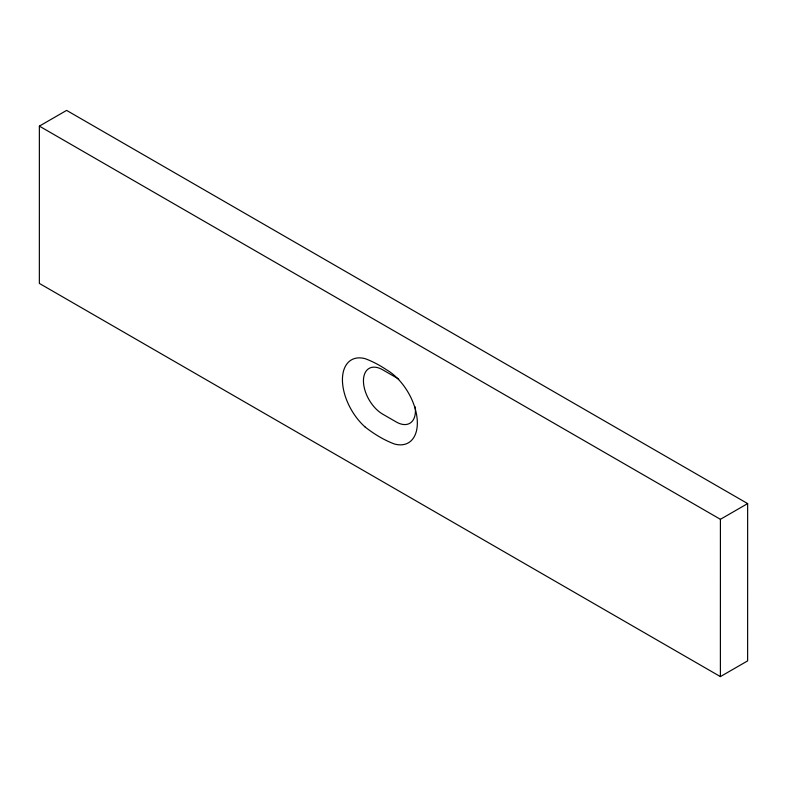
<?xml version="1.0" encoding="UTF-8"?>
<svg xmlns="http://www.w3.org/2000/svg" width="787" height="787" viewBox="0 0 787 787"><rect width="100%" height="100%" fill="white"/><g stroke="black" fill="none" stroke-linecap="round" stroke-linejoin="round"><path stroke-width="1.18" d="M39.37 126.117L39.35 283.409L720.39 676.604L747.63 660.883L747.65 503.591L66.61 110.396L39.37 126.117L720.41 519.312L747.65 503.591M720.39 676.604L720.41 519.312M415.142 406.849A27.161 15.681 60 0 1 396.235 421.96L382.639 414.11A27.161 15.681 60 0 1 363.446 380.839A27.161 15.681 60 0 1 382.669 369.782L396.235 377.612A27.161 15.681 60 0 1 398.743 379.245M365.148 427.026A116.899 67.495 60 0 0 394.631 444.055A43.344 25.027 60 0 0 417.08 418.212A43.344 25.027 60 0 0 386.702 369.9A116.899 67.495 60 0 0 365.148 358.665A43.344 25.027 60 0 0 342.434 379.737A43.344 25.027 60 0 0 365.148 427.026"/></g></svg>
